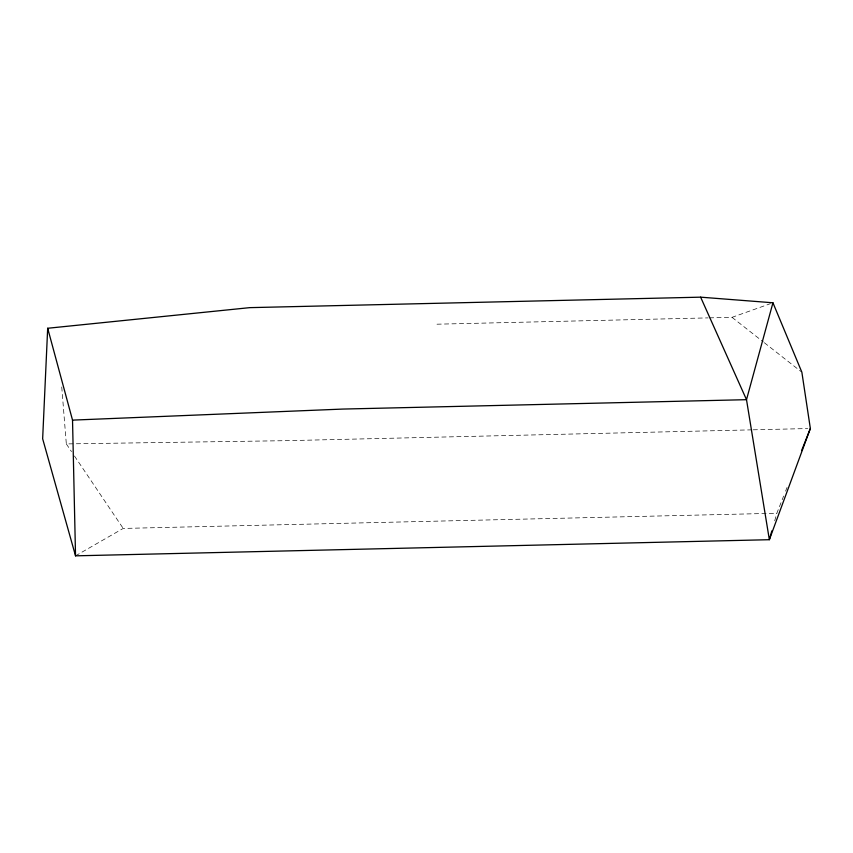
<?xml version="1.0" encoding="UTF-8"?>
<svg xmlns="http://www.w3.org/2000/svg" width="853" height="853" viewBox="0 0 853 853"><rect width="100%" height="100%" fill="white"/><g stroke="black" fill="none" stroke-linecap="round" stroke-linejoin="round"><path stroke-width="0.64" stroke-dasharray="4.26 3.2" d="M774.705 520.799L776.838 513.239L783.64 496.041M785.581 491.125L787.042 487.447M75.533 555.836L123.205 528.433L776.838 513.239M709.429 317.86L732.023 317.337L770.462 303.657M437.003 324.193L708.097 317.892M751.866 429.848L286.64 440.67L66.321 443.912L61.64 385.631M753.199 429.816L807.695 428.558M732.023 317.337L763.296 341.904M764.331 342.725L800.818 371.386M66.321 443.912L71.492 451.6M74.456 455.992L123.205 528.433"/><path stroke-width="1.28" d="M772.946 302.783L746.503 399.684L769.353 539.704L75.533 555.836L42.65 438.773L47.683 328.266L249.748 307.645L700.633 297.164L772.946 302.783L801.863 372.207L810.35 428.494L769.353 539.704L771.848 530.886M801.607 450.597L810.35 428.494M48.301 330.815L47.683 328.266L72.526 420.124L342.853 409.067L746.503 399.684L700.633 297.164M72.526 420.124L75.533 555.836"/></g></svg>
